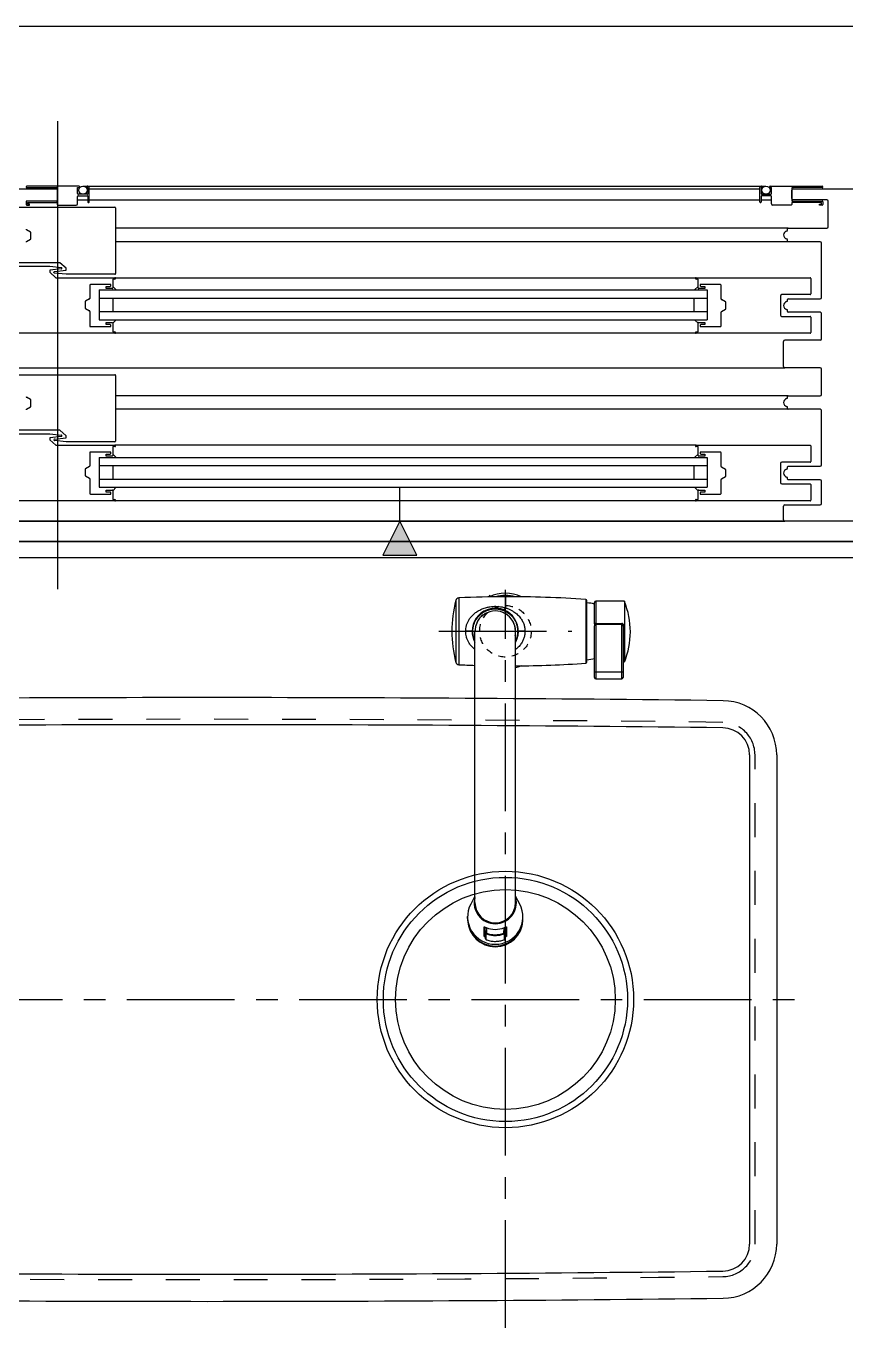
# Model space of a CAD drawing. Header units: millimetres. Extents: x -33000 to 294000, y 0 to 42408.
# Drawn here: x 16191 to 16796, y 20295 to 21255 of the extents above; entities that cross this region are included whole.
import ezdxf

# ---------------------------------------------------------------- set-up
doc = ezdxf.new("R2010")
doc.units = ezdxf.units.MM
doc.header["$LTSCALE"] = 50
doc.linetypes.add('CENTER', pattern=[50.8, 31.75, -6.35, 6.35, -6.35])
doc.linetypes.add('HIDDEN', pattern=[2, 1, -1])
doc.layers.add('arch', color=8, linetype='Continuous')

msp = doc.modelspace()

# ---------------------------------------------------------------- hatches: boundary and pattern name
at = {"layer": 'arch'}
h = msp.add_hatch(color=256, dxfattribs=at)
h.dxf.hatch_style = 1
h.paths.add_polyline_path([(16454.21, 20864.53), (16479.21, 20864.53), (16466.71, 20889.53)])

# ---------------------------------------------------------------- linework, layer by layer
for p, q in [((15599.58, 21254.53), (16829.58, 21254.53)), ((16214.58, 20839.53), (16214.58, 21184.53)), ((15672.58, 21134.53), (16214.15, 21134.53)), ((16230.15, 21136.49), (16191.65, 21136.49)), ((16191.65, 21135.49), (16213.65, 21135.49)), ((16214.15, 21134.99), (16214.15, 21125.99)), ((16229.15, 21130.99), (16229.15, 21135.49)), ((16229.15, 21135.49), (16230.15, 21135.49)), ((16233.08, 21136.53), (16736.58, 21136.53)), ((16236.65, 21136.49), (16236.15, 21136.49)), ((16236.15, 21135.49), (16236.65, 21135.49)), ((16236.65, 21135.49), (16236.65, 21130.99)), ((16237.65, 21124.99), (16237.65, 21135.49)), ((16237.65, 21134.53), (16732.09, 21134.53)), ((16732.09, 21124.99), (16732.09, 21135.49)), ((16733.09, 21136.49), (16733.59, 21136.49)), ((16733.59, 21135.49), (16733.09, 21135.49)), ((16733.09, 21135.49), (16733.09, 21130.99)), ((16739.59, 21136.49), (16778.09, 21136.49)), ((16740.59, 21135.49), (16739.59, 21135.49)), ((16740.59, 21130.99), (16740.59, 21135.49)), ((16755.58, 21127.53), (16755.58, 21133.53)), ((16755.59, 21134.99), (16755.59, 21125.99)), ((16778.09, 21135.49), (16756.09, 21135.49)), ((16756.58, 21134.53), (16814.58, 21134.53)), ((16191.15, 21124.99), (16191.15, 21122.99)), ((16213.65, 21125.49), (16191.65, 21125.49)), ((16191.65, 21122.49), (16193.65, 21122.49)), ((16192.15, 21124.49), (16213.65, 21124.49)), ((16192.15, 21123.29), (16192.15, 21124.49)), ((16193.65, 21123.29), (16192.15, 21123.29)), ((16193.65, 21122.49), (16193.65, 21123.29)), ((16214.15, 21123.99), (16214.15, 21122.99)), ((16214.65, 21122.49), (16228.15, 21122.49)), ((16229.15, 21123.49), (16229.15, 21128.99)), ((16229.15, 21126.53), (16236.65, 21126.53)), ((16236.15, 21130.49), (16229.65, 21130.49)), ((16229.65, 21129.49), (16236.15, 21129.49)), ((16236.65, 21128.99), (16236.65, 21124.99)), ((16237.65, 21126.53), (16732.09, 21126.53)), ((16733.09, 21128.99), (16733.09, 21124.99)), ((16733.09, 21126.53), (16740.59, 21126.53)), ((16733.59, 21130.49), (16740.09, 21130.49)), ((16740.09, 21129.49), (16733.59, 21129.49)), ((16740.59, 21123.49), (16740.59, 21128.99)), ((16755.09, 21122.49), (16741.59, 21122.49)), ((16755.59, 21123.99), (16755.59, 21122.99)), ((16756.09, 21125.49), (16778.09, 21125.49)), ((16777.59, 21124.49), (16756.09, 21124.49)), ((16781.58, 21126.53), (16756.58, 21126.53)), ((16776.09, 21122.49), (16776.09, 21123.29)), ((16776.09, 21123.29), (16777.59, 21123.29)), ((16778.09, 21122.49), (16776.09, 21122.49)), ((16777.59, 21123.29), (16777.59, 21124.49)), ((16778.59, 21124.99), (16778.59, 21122.99)), ((16782.58, 21106.53), (16782.58, 21125.53)), ((16172.58, 21121.03), (16256.58, 21121.03)), ((16257.08, 21120.53), (16257.08, 21072.03)), ((16194.33, 21102.67), (16191.34, 21104.38)), ((16194.58, 21097.82), (16194.58, 21102.24)), ((16753.08, 21105.53), (16257.08, 21105.53)), ((16752.58, 21104.4), (16752.58, 21105.03)), ((16753.08, 21105.53), (16781.58, 21105.53)), ((16191.34, 21095.67), (16194.33, 21097.38)), ((16753.08, 21095.53), (16257.08, 21095.53)), ((16752.58, 21096.03), (16752.58, 21096.65)), ((16776.58, 21095.53), (16753.08, 21095.53)), ((16777.58, 21054.53), (16777.58, 21094.53)), ((16216.08, 21080.03), (16172.58, 21080.03)), ((16172.58, 21077.53), (16208.58, 21077.53)), ((16208.58, 21077.53), (16217.14, 21076.58)), ((16217.14, 21075.48), (16208.58, 21074.53)), ((16208.58, 21074.53), (16208.58, 21073.07)), ((16212.03, 21073.57), (16220.58, 21074.53)), ((16220.58, 21075.98), (16216.08, 21080.03)), ((16217.58, 21076.08), (16217.58, 21075.97)), ((16220.58, 21074.53), (16220.58, 21075.98)), ((16208.58, 21073.07), (16212.96, 21069.03)), ((16211.58, 21072.97), (16211.58, 21073.08)), ((16220.58, 21071.53), (16212.03, 21072.48)), ((16212.96, 21069.03), (16256.58, 21069.03)), ((16256.58, 21071.53), (16220.58, 21071.53)), ((16253.58, 21064.03), (16238.58, 21064.03)), ((16253.58, 21063.03), (16253.58, 21064.03)), ((16256.58, 21068.03), (16255.08, 21068.03)), ((16255.08, 21068.03), (16255.08, 21061.53)), ((16256.58, 21069.03), (16685.08, 21069.03)), ((16685.08, 21069.03), (16769.08, 21069.03)), ((16686.58, 21068.03), (16685.08, 21068.03)), ((16686.58, 21061.53), (16686.58, 21068.03)), ((16703.08, 21064.03), (16688.08, 21064.03)), ((16688.08, 21064.03), (16688.08, 21063.03)), ((16769.58, 21068.53), (16769.58, 21057.03)), ((16238.08, 21063.53), (16238.08, 21053.82)), ((16245.08, 21060.03), (16245.08, 21038.03)), ((16245.08, 21060.03), (16693.33, 21060.03)), ((16250.08, 21061.03), (16250.08, 21062.53)), ((16250.08, 21062.53), (16253.08, 21062.53)), ((16254.58, 21061.03), (16250.08, 21061.03)), ((16255.08, 21062.58), (16257.64, 21060.03)), ((16686.58, 21062.58), (16684.03, 21060.03)), ((16691.58, 21061.03), (16687.08, 21061.03)), ((16688.58, 21062.53), (16691.58, 21062.53)), ((16691.58, 21062.53), (16691.58, 21061.03)), ((16693.33, 21060.03), (16693.33, 21038.03)), ((16703.58, 21053.32), (16703.58, 21063.53)), ((16747.28, 21055.53), (16747.28, 21041.53)), ((16769.08, 21056.53), (16748.28, 21056.53)), ((16234.58, 21051.24), (16234.58, 21046.82)), ((16237.83, 21053.38), (16234.84, 21051.67)), ((16234.84, 21046.38), (16237.83, 21044.67)), ((16245.08, 21054.03), (16693.33, 21054.03)), ((16255.08, 21054.03), (16255.08, 21044.03)), ((16683.33, 21054.03), (16683.33, 21044.03)), ((16706.83, 21051.17), (16703.84, 21052.88)), ((16703.84, 21044.17), (16706.83, 21045.88)), ((16707.08, 21046.32), (16707.08, 21050.74)), ((16752.58, 21052.4), (16752.58, 21053.03)), ((16752.58, 21044.03), (16752.58, 21044.65)), ((16753.08, 21053.53), (16776.58, 21053.53)), ((16238.08, 21044.24), (16238.08, 21033.53)), ((16245.08, 21044.03), (16693.33, 21044.03)), ((16245.08, 21038.03), (16693.33, 21038.03)), ((16250.08, 21034.53), (16250.08, 21036.03)), ((16250.08, 21036.03), (16254.58, 21036.03)), ((16255.08, 21035.47), (16257.64, 21038.03)), ((16255.08, 21035.53), (16255.08, 21029.03)), ((16686.58, 21035.47), (16684.03, 21038.03)), ((16686.58, 21029.03), (16686.58, 21035.53)), ((16687.08, 21036.03), (16691.58, 21036.03)), ((16691.58, 21036.03), (16691.58, 21034.53)), ((16703.58, 21033.53), (16703.58, 21043.74)), ((16748.28, 21040.53), (16769.08, 21040.53)), ((16776.58, 21043.53), (16753.08, 21043.53)), ((16769.58, 21040.03), (16769.58, 21028.53)), ((16777.58, 21024.03), (16777.58, 21042.53)), ((16256.58, 21028.03), (16172.58, 21028.03)), ((16238.58, 21033.03), (16253.58, 21033.03)), ((16253.08, 21034.53), (16250.08, 21034.53)), ((16253.58, 21033.03), (16253.58, 21034.03)), ((16255.08, 21029.03), (16256.58, 21029.03)), ((16685.08, 21028.03), (16256.58, 21028.03)), ((16685.08, 21029.03), (16686.58, 21029.03)), ((16769.08, 21028.03), (16685.08, 21028.03)), ((16688.08, 21034.03), (16688.08, 21033.03)), ((16688.08, 21033.03), (16703.08, 21033.03)), ((16691.58, 21034.53), (16688.58, 21034.53)), ((16749.58, 21003.53), (16749.58, 21022.03)), ((16776.58, 21023.03), (16750.58, 21023.03)), ((15678.58, 21002.53), (16750.58, 21002.53)), ((16172.58, 20997.53), (16256.58, 20997.53)), ((16257.08, 20997.03), (16257.08, 20948.53)), ((16776.58, 21002.53), (16750.58, 21002.53)), ((16777.58, 20983.03), (16777.58, 21001.53)), ((16194.33, 20979.17), (16191.34, 20980.88)), ((16194.58, 20974.32), (16194.58, 20978.74)), ((16753.08, 20982.03), (16257.08, 20982.03)), ((16752.58, 20980.9), (16752.58, 20981.53)), ((16753.08, 20982.03), (16776.58, 20982.03)), ((16191.34, 20972.17), (16194.33, 20973.88)), ((16753.08, 20972.03), (16257.08, 20972.03)), ((16752.58, 20972.53), (16752.58, 20973.15)), ((16776.58, 20972.03), (16753.08, 20972.03)), ((16777.58, 20931.03), (16777.58, 20971.03)), ((16216.08, 20956.53), (16172.58, 20956.53)), ((16172.58, 20954.03), (16208.58, 20954.03)), ((16208.58, 20954.03), (16217.14, 20953.08)), ((16217.14, 20951.98), (16208.58, 20951.03)), ((16208.58, 20951.03), (16208.58, 20949.57)), ((16208.58, 20949.57), (16212.96, 20945.53)), ((16211.58, 20949.47), (16211.58, 20949.58)), ((16212.03, 20950.07), (16220.58, 20951.03)), ((16220.58, 20948.03), (16212.03, 20948.98)), ((16220.58, 20952.48), (16216.08, 20956.53)), ((16217.58, 20952.58), (16217.58, 20952.47)), ((16220.58, 20951.03), (16220.58, 20952.48)), ((16212.96, 20945.53), (16256.58, 20945.53)), ((16256.58, 20948.03), (16220.58, 20948.03)), ((16238.08, 20940.03), (16238.08, 20930.32)), ((16253.58, 20940.53), (16238.58, 20940.53)), ((16250.08, 20937.53), (16250.08, 20939.03)), ((16250.08, 20939.03), (16253.08, 20939.03)), ((16253.58, 20939.53), (16253.58, 20940.53)), ((16256.58, 20944.53), (16255.08, 20944.53)), ((16255.08, 20944.53), (16255.08, 20938.03)), ((16255.08, 20939.08), (16257.64, 20936.53)), ((16685.08, 20945.53), (16256.58, 20945.53)), ((16686.58, 20939.08), (16684.03, 20936.53)), ((16685.08, 20945.53), (16769.08, 20945.53)), ((16686.58, 20944.53), (16685.08, 20944.53)), ((16686.58, 20938.03), (16686.58, 20944.53)), ((16703.08, 20940.53), (16688.08, 20940.53)), ((16688.08, 20940.53), (16688.08, 20939.53)), ((16688.58, 20939.03), (16691.58, 20939.03)), ((16691.58, 20939.03), (16691.58, 20937.53)), ((16703.58, 20929.82), (16703.58, 20940.03)), ((16769.58, 20945.03), (16769.58, 20933.53)), ((16237.83, 20929.88), (16234.84, 20928.17)), ((16245.08, 20936.53), (16245.08, 20914.53)), ((16245.08, 20936.53), (16693.33, 20936.53)), ((16245.08, 20930.53), (16693.33, 20930.53)), ((16254.58, 20937.53), (16250.08, 20937.53)), ((16255.08, 20930.53), (16255.08, 20920.53)), ((16683.33, 20930.53), (16683.33, 20920.53)), ((16691.58, 20937.53), (16687.08, 20937.53)), ((16693.33, 20936.53), (16693.33, 20914.53)), ((16706.83, 20927.67), (16703.84, 20929.38)), ((16747.28, 20932.03), (16747.28, 20918.03)), ((16769.08, 20933.03), (16748.28, 20933.03)), ((16752.58, 20928.9), (16752.58, 20929.53)), ((16753.08, 20930.03), (16776.58, 20930.03)), ((16234.58, 20927.74), (16234.58, 20923.32)), ((16234.84, 20922.88), (16237.83, 20921.17)), ((16238.08, 20920.74), (16238.08, 20910.03)), ((16245.08, 20920.53), (16693.33, 20920.53)), ((16703.58, 20910.03), (16703.58, 20920.24)), ((16703.84, 20920.67), (16706.83, 20922.38)), ((16707.08, 20922.82), (16707.08, 20927.24)), ((16752.58, 20920.53), (16752.58, 20921.15)), ((16776.58, 20920.03), (16753.08, 20920.03)), ((16245.08, 20914.53), (16693.33, 20914.53)), ((16250.08, 20911.03), (16250.08, 20912.53)), ((16250.08, 20912.53), (16254.58, 20912.53)), ((16253.08, 20911.03), (16250.08, 20911.03)), ((16253.58, 20909.53), (16253.58, 20910.53)), ((16255.08, 20911.97), (16257.64, 20914.53)), ((16255.08, 20912.03), (16255.08, 20905.53)), ((16466.71, 20889.53), (16466.71, 20914.53)), ((16686.58, 20911.97), (16684.03, 20914.53)), ((16686.58, 20905.53), (16686.58, 20912.03)), ((16687.08, 20912.53), (16691.58, 20912.53)), ((16688.08, 20910.53), (16688.08, 20909.53)), ((16691.58, 20911.03), (16688.58, 20911.03)), ((16691.58, 20912.53), (16691.58, 20911.03)), ((16748.28, 20917.03), (16769.08, 20917.03)), ((16769.58, 20916.53), (16769.58, 20905.03)), ((16777.58, 20902.53), (16777.58, 20919.03)), ((16256.58, 20904.53), (16172.58, 20904.53)), ((16238.58, 20909.53), (16253.58, 20909.53)), ((16255.08, 20905.53), (16256.58, 20905.53)), ((16685.08, 20904.53), (16256.58, 20904.53)), ((16685.08, 20905.53), (16686.58, 20905.53)), ((16769.08, 20904.53), (16685.08, 20904.53)), ((16688.08, 20909.53), (16703.08, 20909.53)), ((16750.58, 20901.53), (16776.58, 20901.53)), ((16769.58, 20905.51), (16769.58, 20905.03)), ((16749.58, 20890.53), (16749.58, 20900.53)), ((17544.58, 20889.53), (14574.58, 20889.53)), ((15678.58, 20889.53), (16750.58, 20889.53)), ((16466.71, 20889.53), (16454.21, 20864.53)), ((16479.21, 20864.53), (16466.71, 20889.53)), ((16814.58, 20889.53), (16750.58, 20889.53)), ((14574.58, 20874.53), (17544.58, 20874.53)), ((17544.46, 20874.53), (14574.58, 20874.53)), ((14586.58, 20874.53), (17544.46, 20874.53)), ((17544.46, 20862.53), (14586.58, 20862.53)), ((16454.21, 20864.53), (16479.21, 20864.53)), ((16724.52, 20717.27), (16724.52, 20356.78)), ((16744.52, 20717.27), (16744.52, 20356.78))]:
    msp.add_line(p, q, dxfattribs=at)
at = {"layer": 'arch', "ltscale": 1.5}
for p, q in [((16532.53, 20834.91), (16533.16, 20834.61)), ((16544.52, 20833.9), (16544.52, 20825.74)), ((16507.94, 20831.13), (16507.94, 20808.12)), ((16510.22, 20832.99), (16510.22, 20783.8)), ((16603.77, 20831.95), (16603.77, 20808.09)), ((16610.22, 20813.88), (16610.22, 20829.65)), ((16611.22, 20830.65), (16611.22, 20814.14)), ((16632.22, 20830.65), (16611.25, 20830.65)), ((16632.22, 20830.65), (16632.22, 20812.23)), ((16538.96, 20823.2), (16537.02, 20823.46)), ((16540.9, 20822.95), (16538.96, 20823.2)), ((16542.71, 20822.2), (16540.9, 20822.95)), ((16544.18, 20821.58), (16542.6, 20822.32)), ((16544.52, 20821.45), (16542.71, 20822.2)), ((16545.72, 20820.62), (16544.18, 20821.58)), ((16547.63, 20819.07), (16544.52, 20821.45)), ((16547.83, 20818.8), (16546.55, 20819.98)), ((16548.82, 20817.51), (16547.63, 20819.07)), ((16548.86, 20817.6), (16547.83, 20818.8)), ((16550.01, 20815.95), (16548.82, 20817.51)), ((16550.46, 20815.05), (16549.54, 20816.66)), ((16550.76, 20814.14), (16550.01, 20815.95)), ((16551.05, 20813.7), (16550.46, 20815.05)), ((16507.94, 20808.12), (16507.94, 20785.67)), ((16522.41, 20811.82), (16522.36, 20811.59)), ((16522.84, 20813.28), (16522.41, 20811.82)), ((16551.51, 20812.32), (16550.76, 20814.14)), ((16551.84, 20810.69), (16551.39, 20812.69)), ((16551.76, 20810.38), (16551.51, 20812.32)), ((16551.69, 20805.27), (16551.84, 20806.11)), ((16552.02, 20808.43), (16551.76, 20810.38)), ((16552.02, 20808.4), (16551.84, 20810.69)), ((16551.84, 20806.11), (16552.02, 20808.4)), ((16603.77, 20808.09), (16603.77, 20784.85)), ((16610.22, 20813.88), (16610.22, 20812.4)), ((16610.22, 20778.4), (16610.22, 20812.4)), ((16611.22, 20814.14), (16611.22, 20813.4)), ((16611.22, 20814.14), (16630.22, 20814.14)), ((16611.22, 20813.4), (16611.22, 20778.4)), ((16630.22, 20813.4), (16611.22, 20813.4)), ((16630.22, 20814.14), (16630.22, 20813.4)), ((16630.22, 20778.4), (16630.22, 20813.4)), ((16631.22, 20812.4), (16631.22, 20778.4)), ((16632.22, 20812.23), (16632.22, 20804.57)), ((16632.22, 20804.57), (16632.22, 20786.15)), ((16631.22, 20786.15), (16632.22, 20786.15)), ((16553.77, 20781.97), (16552.05, 20781.43)), ((16556.25, 20782.98), (16553.77, 20781.97)), ((16610.22, 20774.4), (16610.22, 20778.4)), ((16611.22, 20778.4), (16610.22, 20778.4)), ((16630.22, 20778.4), (16611.22, 20778.4)), ((16611.22, 20778.4), (16611.22, 20773.4)), ((16631.22, 20778.4), (16630.22, 20778.4)), ((16630.22, 20773.4), (16630.22, 20778.4)), ((16631.22, 20778.4), (16631.22, 20774.4)), ((16611.22, 20773.4), (16630.22, 20773.4)), ((16522.02, 20613.13), (16518.96, 20607.37)), ((16555.08, 20607.37), (16552.02, 20613.13)), ((16516.57, 20596.65), (16516.62, 20598.07)), ((16528.8, 20583.6), (16528.78, 20590.48)), ((16529.45, 20585.97), (16529.71, 20585.82)), ((16529.52, 20584.05), (16529.52, 20590.49)), ((16529.86, 20581.62), (16529.55, 20590.37)), ((16529.86, 20585.67), (16529.7, 20590.29)), ((16529.86, 20585.67), (16529.86, 20581.62)), ((16530.18, 20585.23), (16530.18, 20581.17)), ((16530.86, 20585.57), (16530.71, 20589.91)), ((16543.32, 20589.91), (16543.17, 20585.57)), ((16543.86, 20581.17), (16543.86, 20585.23)), ((16544.18, 20581.62), (16544.49, 20590.33)), ((16544.18, 20585.67), (16544.34, 20590.27)), ((16544.18, 20581.62), (16544.18, 20585.67)), ((16544.33, 20585.82), (16544.57, 20585.96)), ((16544.61, 20588.17), (16544.41, 20588.06)), ((16544.52, 20590.34), (16544.52, 20584.05)), ((16545.26, 20590.48), (16545.23, 20583.6)), ((16528.73, 20583.52), (16529.81, 20582.97))]:
    msp.add_line(p, q, dxfattribs=at)
at = {"layer": 'arch', "linetype": 'CENTER', "ltscale": 0.05}
for p, q in [((16544.52, 20294.9), (16544.52, 20838.9)), ((16495.52, 20808.4), (16593.52, 20808.4)), ((15884.52, 20537.03), (16764.52, 20537.03))]:
    msp.add_line(p, q, dxfattribs=at)
at = {"layer": 'arch', "linetype": 'HIDDEN', "ltscale": 0.5}
msp.add_line((16728.52, 20356.78), (16728.52, 20717.27), dxfattribs=at)
at = {"layer": 'arch'}
for centre, radius in [((16233.08, 21133.53), 3), ((16736.58, 21133.53), 3), ((16544.52, 20537.03), 94.5), ((16544.52, 20537.03), 90), ((16544.52, 20537.03), 81)]:
    msp.add_circle(centre, radius, dxfattribs=at)
at = {"layer": 'arch', "linetype": 'HIDDEN', "ltscale": 0.1}
msp.add_circle((16544.52, 20808.4), 19, dxfattribs=at)
at = {"layer": 'arch'}
for centre, radius, start, end in [((16191.65, 21135.99), 0.5, 90, 269.99996), ((16213.65, 21134.99), 0.5, 0, 90), ((16229.65, 21130.99), 0.5, 180, 270), ((16230.15, 21135.99), 0.5, 270, 90), ((16236.15, 21135.99), 0.5, 90, 270), ((16236.15, 21130.99), 0.5, 270, 0), ((16236.65, 21135.49), 1, 0, 90), ((16733.09, 21135.49), 1, 90, 180), ((16733.59, 21130.99), 0.5, 180, 270), ((16733.59, 21135.99), 0.5, 270, 90), ((16739.59, 21135.99), 0.5, 90, 269.99996), ((16740.09, 21130.99), 0.5, 270, 0), ((16756.58, 21133.53), 1, 90, 180), ((16756.09, 21134.99), 0.5, 90, 180), ((16778.09, 21135.99), 0.5, 270, 90), ((16191.65, 21124.99), 0.5, 90, 180), ((16191.65, 21122.99), 0.5, 180, 270), ((16213.65, 21125.99), 0.5, 270, 0), ((16213.65, 21123.99), 0.5, 0, 90), ((16214.65, 21122.99), 0.5, 180, 270), ((16228.15, 21123.49), 1, 270, 0), ((16229.65, 21128.99), 0.5, 90, 180), ((16236.15, 21128.99), 0.5, 0, 90), ((16237.15, 21124.99), 0.5, 180, 0.00002), ((16732.59, 21124.99), 0.5, 180, 0.00002), ((16733.59, 21128.99), 0.5, 90, 180), ((16740.09, 21128.99), 0.5, 0, 90), ((16741.59, 21123.49), 1, 180, 270), ((16755.09, 21122.99), 0.5, 270, 0), ((16756.58, 21127.53), 1, 180, 270), ((16756.09, 21125.99), 0.5, 180, 270), ((16756.09, 21123.99), 0.5, 90, 180), ((16778.09, 21124.99), 0.5, 0, 90), ((16778.09, 21122.99), 0.5, 270, 0), ((16781.58, 21125.53), 1, 0, 90), ((16256.58, 21120.53), 0.5, 0, 90), ((16191.58, 21104.82), 0.5, 180, 240.25512), ((16194.08, 21102.24), 0.5, 0, 60.25512), ((16752.58, 21100.53), 3, 104.47751, 255.52249), ((16751.58, 21104.4), 1, 284.47751, 0), ((16753.08, 21105.03), 0.5, 90, 180), ((16781.58, 21106.53), 1, 270, 0), ((16191.58, 21095.24), 0.5, 119.74488, 180), ((16194.08, 21097.82), 0.5, 299.74488, 360), ((16751.58, 21096.65), 1, 0, 75.52249), ((16753.08, 21096.03), 0.5, 180, 270), ((16776.58, 21094.53), 1, 0, 90), ((16212.08, 21073.08), 0.5, 96.34639, 180), ((16217.08, 21076.08), 0.5, 0, 83.66601), ((16217.08, 21075.97), 0.5, 276.34639, 0), ((16212.08, 21072.97), 0.5, 180, 263.66601), ((16238.58, 21063.53), 0.5, 90, 180), ((16256.58, 21072.03), 0.5, 270, 0), ((16256.58, 21068.53), 0.5, 270, 90), ((16685.08, 21068.53), 0.5, 90.00002, 269.99998), ((16703.08, 21063.53), 0.5, 0, 90), ((16769.08, 21068.53), 0.5, 0, 90), ((16253.08, 21063.03), 0.5, 270, 0), ((16254.58, 21061.53), 0.5, 270, 0), ((16687.08, 21061.53), 0.5, 180, 270), ((16688.58, 21063.03), 0.5, 180, 270), ((16748.28, 21055.53), 1, 90, 180), ((16769.08, 21057.03), 0.5, 270, 0), ((16776.58, 21054.53), 1, 270, 0), ((16235.08, 21051.24), 0.5, 119.74488, 180), ((16235.08, 21046.82), 0.5, 180, 240.25512), ((16237.58, 21053.82), 0.5, 299.74488, 0), ((16237.58, 21044.24), 0.5, 360, 60.25512), ((16704.08, 21053.32), 0.5, 180, 240.25512), ((16706.58, 21050.74), 0.5, 0, 60.25512), ((16706.58, 21046.32), 0.5, 299.74488, 360), ((16752.58, 21048.53), 3, 104.47751, 255.52249), ((16751.58, 21052.4), 1, 284.47751, 0), ((16751.58, 21044.65), 1, 0, 75.52249), ((16753.08, 21053.03), 0.5, 89.9997, 180), ((16254.58, 21035.53), 0.5, 0, 90), ((16687.08, 21035.53), 0.5, 90, 180), ((16704.08, 21043.74), 0.5, 119.74488, 180), ((16748.28, 21041.53), 1, 180, 270), ((16753.08, 21044.03), 0.5, 180, 270), ((16769.08, 21040.03), 0.5, 0, 90), ((16776.58, 21042.53), 1, 0, 90), ((16238.58, 21033.53), 0.5, 180, 270), ((16253.08, 21034.03), 0.5, 0, 90), ((16256.58, 21028.53), 0.5, 270, 90), ((16685.08, 21028.53), 0.5, 90, 180.00002), ((16685.08, 21028.53), 0.5, 179.99998, 270), ((16688.58, 21034.03), 0.5, 90, 180), ((16703.08, 21033.53), 0.5, 270, 0), ((16769.08, 21028.53), 0.5, 270, 0), ((16750.58, 21022.03), 1, 90, 180), ((16776.58, 21024.03), 1, 270, 0), ((16256.58, 20997.03), 0.5, 0, 90), ((16750.58, 21003.53), 1, 180, 270), ((16776.58, 21001.53), 1, 0, 90), ((16191.58, 20981.32), 0.5, 180, 240.25512), ((16194.08, 20978.74), 0.5, 0, 60.25512), ((16752.58, 20977.03), 3, 104.47751, 255.52249), ((16751.58, 20980.9), 1, 284.47751, 0), ((16753.08, 20981.53), 0.5, 90, 180), ((16776.58, 20983.03), 1, 270, 0), ((16191.58, 20971.74), 0.5, 119.74488, 180), ((16194.08, 20974.32), 0.5, 299.74488, 360), ((16751.58, 20973.15), 1, 0, 75.52249), ((16753.08, 20972.53), 0.5, 180, 270), ((16776.58, 20971.03), 1, 0, 90), ((16212.08, 20949.58), 0.5, 96.34639, 180), ((16212.08, 20949.47), 0.5, 180, 263.66601), ((16217.08, 20952.58), 0.5, 0, 83.66601), ((16217.08, 20952.47), 0.5, 276.34639, 0), ((16238.58, 20940.03), 0.5, 90, 180), ((16253.08, 20939.53), 0.5, 270, 0), ((16256.58, 20948.53), 0.5, 270, 0), ((16256.58, 20945.03), 0.5, 270, 90), ((16685.08, 20945.03), 0.5, 90.00002, 269.99998), ((16688.58, 20939.53), 0.5, 180, 270), ((16703.08, 20940.03), 0.5, 0, 90), ((16769.08, 20945.03), 0.5, 0, 90), ((16237.58, 20930.32), 0.5, 299.74488, 0), ((16254.58, 20938.03), 0.5, 270, 0), ((16687.08, 20938.03), 0.5, 180, 270), ((16704.08, 20929.82), 0.5, 180, 240.25512), ((16748.28, 20932.03), 1, 90, 180), ((16753.08, 20929.53), 0.5, 90, 180), ((16769.08, 20933.53), 0.5, 270, 0), ((16776.58, 20931.03), 1, 270, 0), ((16235.08, 20927.74), 0.5, 119.74488, 180), ((16235.08, 20923.32), 0.5, 180, 240.25512), ((16237.58, 20920.74), 0.5, 360, 60.25512), ((16704.08, 20920.24), 0.5, 119.74488, 180), ((16706.58, 20927.24), 0.5, 0, 60.25512), ((16706.58, 20922.82), 0.5, 299.74488, 360), ((16752.58, 20925.03), 3, 104.47751, 255.52249), ((16751.58, 20928.9), 1, 284.47751, 0), ((16751.58, 20921.15), 1, 0, 75.52249), ((16753.08, 20920.53), 0.5, 180, 270), ((16776.58, 20919.03), 1, 0, 90), ((16253.08, 20910.53), 0.5, 0, 90), ((16254.58, 20912.03), 0.5, 0, 90), ((16687.08, 20912.03), 0.5, 90, 180), ((16688.58, 20910.53), 0.5, 90, 180), ((16748.28, 20918.03), 1, 180, 270), ((16769.08, 20916.53), 0.5, 0, 90), ((16238.58, 20910.03), 0.5, 180, 270), ((16256.58, 20905.03), 0.5, 270, 90), ((16685.08, 20905.03), 0.5, 90, 180.00002), ((16685.08, 20905.03), 0.5, 179.99998, 270), ((16703.08, 20910.03), 0.5, 270, 0), ((16750.58, 20900.53), 1, 90, 180), ((16769.08, 20905.03), 0.5, 270, 0), ((16776.58, 20902.53), 1, 270, 0), ((16750.58, 20890.53), 1, 180, 270), ((16324.52, -11261.72), 32021.25, 89.319198, 90.680802), ((16704.52, 20717.27), 40, 0, 89.3192), ((16324.52, -11261.72), 32001.25, 89.319198, 90.680802), ((16704.52, 20717.27), 20, 0, 89.3192), ((16704.52, 20356.78), 20, 270.6808, 0), ((16704.52, 20356.78), 40, 270.6808, 0), ((16324.52, 52335.78), 32001.25, 269.319198, 270.680802), ((16324.52, 52335.78), 32021.25, 269.319198, 270.680802)]:
    msp.add_arc(centre, radius, start, end, dxfattribs=at)
at = {"layer": 'arch', "ltscale": 1.5}
for centre, radius, start, end in [((16544.52, 20183.9), 650, 90, 93.02446), ((16544.52, 20808.4), 28, 65.22853, 114.92098), ((16544.52, 20808.4), 26.5, 73.97545, 106.11777), ((16544.52, 19932.9), 901, 86.22933, 90), ((16595.02, 20808.4), 90, 165.37156, 194.62844), ((16510.35, 20830.5), 2.5, 93.02446, 165.37158), ((16537.02, 20808.4), 17.05, 332.68373, 180), ((16603.72, 20831.15), 0.8, 0, 86.22933), ((16599.59, 20779.64), 50, 77.72563, 84.34183), ((16611.22, 20829.65), 1, 89.99962, 179.99952), ((16578.16, 20808.02), 58.46, 0, 22.37215), ((16537.02, 20808.4), 15, 126.1839, 154.2898), ((16537.02, 20808.4), 15, 90, 121.71442), ((16537.02, 20808.4), 17.05, 180, 207.57942), ((16610.99, 20812.98), 1.19, 78.64782, 130.29285), ((16611.22, 20812.4), 1, 90, 180), ((16630.22, 20812.4), 1, 0, 90), ((16631.98, 20813.81), 1.6, 241.75898, 278.71749), ((16578.16, 20808.02), 58.46, 337.62785, 0), ((16631.98, 20802.99), 1.6, 81.28251, 118.24102), ((16510.35, 20786.3), 2.5, 194.62842, 266.97554), ((16603.72, 20785.65), 0.8, 273.77067, 0), ((16599.59, 20837.16), 50, 275.65817, 282.4), ((16544.52, 21432.9), 650, 266.97554, 268.01591), ((16544.52, 21683.9), 901, 270.47708, 273.77067), ((16611.22, 20774.4), 1, 180, 270), ((16630.22, 20774.4), 1, 270, 0), ((16536.87, 20597.96), 20.23, 152.30125, 270.40962), ((16536.93, 20608.31), 15.45, 165.48142, 270.33145), ((16537.02, 20608.5), 15, 180.38198, 359.61802), ((16537.11, 20608.31), 15.46, 269.66958, 14.11983), ((16537.16, 20597.96), 20.23, 269.59038, 27.69874), ((16537.01, 20596.77), 20.45, 180.34055, 3.64605), ((16537.02, 20596.33), 20.44, 182.67103, 357.32897), ((16537.02, 20596.79), 20.4, 180.39205, 359.60795), ((16529.02, 20584.05), 0.499, 244.46005, 359.10655), ((16530.36, 20585.69), 0.496, 182.14612, 249.22275), ((16537.02, 20605.68), 17.04, 246.84919, 293.15081), ((16583.8, 20566.65), 56.22, 160.32735, 160.83726), ((16490.27, 20566.66), 56.18, 19.163, 19.6732), ((16543.68, 20585.69), 0.496, 290.77727, 357.85417), ((16545.02, 20584.05), 0.499, 180.89361, 295.53992), ((16530.36, 20581.63), 0.496, 182.14898, 249.2199), ((16543.68, 20581.63), 0.496, 290.78013, 357.85131)]:
    msp.add_arc(centre, radius, start, end, dxfattribs=at)
at = {"layer": 'arch', "linetype": 'HIDDEN', "ltscale": 0.5}
for centre, radius, start, end in [((16324.52, -11261.72), 32005.25, 89.319198, 90.680802), ((16704.52, 20717.27), 24, 0, 89.3192), ((16704.52, 20356.78), 24, 270.6808, 0), ((16324.52, 52335.78), 32005.25, 269.319198, 270.680802)]:
    msp.add_arc(centre, radius, start, end, dxfattribs=at)
at = {"layer": 'arch', "ltscale": 1.5}
for points, knots in [([(16515.19, 20808.4), (16515.3, 20809.81), (16515.47, 20811.96), (16516.47, 20814.7), (16517.55, 20816.81), (16519.03, 20818.89), (16520.89, 20820.86), (16523.1, 20822.63), (16525.27, 20823.94), (16527.24, 20824.87), (16528.94, 20825.52), (16530.84, 20826.09), (16532.97, 20826.53), (16535.28, 20826.8), (16537.54, 20826.86), (16539.79, 20826.72), (16542.15, 20826.38), (16543.7, 20825.96), (16544.52, 20825.74)], [0, 0, 0, 0, 0.104654, 0.1588, 0.219811, 0.285748, 0.357212, 0.432528, 0.508778, 0.556466, 0.603038, 0.648789, 0.708577, 0.767063, 0.821628, 0.876535, 0.93507, 1, 1, 1, 1]), ([(16520.47, 20808.4), (16520.52, 20809.41), (16520.63, 20811.49), (16521.55, 20814.57), (16523.08, 20817.54), (16525.23, 20820.19), (16527.88, 20822.34), (16530.85, 20823.87), (16533.93, 20824.76), (16537.02, 20825.04), (16540.11, 20824.76), (16543.19, 20823.87), (16546.16, 20822.34), (16548.8, 20820.19), (16550.96, 20817.54), (16552.48, 20814.57), (16553.4, 20811.49), (16553.51, 20809.41), (16553.57, 20808.4)], [0, 0, 0, 0, 0.058258, 0.1200057, 0.1843204, 0.25, 0.3156796, 0.3799943, 0.441742, 0.5, 0.558258, 0.6200056, 0.6843204, 0.75, 0.8156796, 0.8799943, 0.941742, 1, 1, 1, 1]), ([(16542.82, 20824.43), (16542.92, 20824.42), (16543.13, 20824.38), (16543.55, 20824.61), (16544.01, 20825.04), (16544.35, 20825.5), (16544.52, 20825.74)], [0, 0, 0, 0, 0.233552, 0.481549, 0.739099, 1, 1, 1, 1]), ([(16544.52, 20825.74), (16545.24, 20825.49), (16546.68, 20825.01), (16548.77, 20824.02), (16551.1, 20822.64), (16553.47, 20820.75), (16555.63, 20818.35), (16557.22, 20815.83), (16558.26, 20813.31), (16558.88, 20810.83), (16558.95, 20809.2), (16558.99, 20808.4)], [0, 0, 0, 0, 0.094295, 0.188159, 0.290296, 0.437335, 0.573663, 0.696085, 0.805279, 0.905105, 1, 1, 1, 1]), ([(16604.52, 20808.4), (16604.52, 20809.79), (16604.52, 20812.65), (16604.52, 20816.89), (16604.52, 20820.96), (16604.52, 20824.6), (16604.52, 20827.07), (16604.52, 20828.64), (16604.52, 20829.88), (16604.52, 20830.93), (16604.52, 20831.08), (16604.52, 20831.15)], [0, 0, 0, 0, 0.116497, 0.239972, 0.36858, 0.499917, 0.631255, 0.695634, 0.760028, 0.883503, 1, 1, 1, 1]), ([(16524.03, 20815.89), (16523.91, 20815.61), (16523.74, 20815.21), (16523.5, 20814.62), (16523.37, 20814.31), (16523.24, 20813.99), (16523.08, 20813.6), (16522.82, 20812.98), (16522.65, 20812.56), (16522.53, 20812.27)], [0, 0, 0, 0, 0.258738, 0.36777, 0.418985, 0.471036, 0.583824, 0.711878, 1, 1, 1, 1]), ([(16529.52, 20821.41), (16529, 20821.01), (16527.97, 20820.21), (16526.93, 20819.41), (16526.41, 20819.01)], [0, 0, 0, 0, 0.5002251, 1, 1, 1, 1]), ([(16519.97, 20808.4), (16519.9, 20808.4), (16519.77, 20808.4), (16518.67, 20808.4), (16517.07, 20808.4), (16515.8, 20808.4), (16515.19, 20808.4)], [0, 0, 0, 0, 0.240682, 0.5, 0.759318, 1, 1, 1, 1]), ([(16522.02, 20795.08), (16521.64, 20795.38), (16520.55, 20796.27), (16519.03, 20797.92), (16517.55, 20800), (16516.47, 20802.09), (16515.73, 20804.2), (16515.28, 20806.29), (16515.22, 20807.7), (16515.19, 20808.4)], [0, 0, 0, 0, 0.097418, 0.27945, 0.443959, 0.597989, 0.734728, 0.869485, 1, 1, 1, 1]), ([(16522.02, 20801.56), (16521.88, 20801.81), (16521.24, 20802.99), (16520.66, 20805.32), (16520.53, 20807.39), (16520.47, 20808.4)], [0, 0, 0, 0, 0.1192541, 0.5724327, 1, 1, 1, 1]), ([(16522.53, 20812.27), (16522.44, 20811.62), (16522.27, 20810.32), (16522.1, 20809.03), (16522.02, 20808.38)], [0, 0, 0, 0, 0.500004, 1, 1, 1, 1]), ([(16522.02, 20608.4), (16522.02, 20608.76), (16522.02, 20609.49), (16522.02, 20610.77), (16522.02, 20611.16), (16522.02, 20614.4), (16522.02, 20616.92), (16522.02, 20619.45), (16522.02, 20621.29), (16522.02, 20625.59), (16522.02, 20629.31), (16522.02, 20633.33), (16522.02, 20636.8), (16522.02, 20642.07), (16522.02, 20647.07), (16522.02, 20652.21), (16522.02, 20656.74), (16522.02, 20661.95), (16522.02, 20666.89), (16522.02, 20671.81), (16522.02, 20676.77), (16522.02, 20681.56), (16522.02, 20686.91), (16522.02, 20692.18), (16522.02, 20697.93), (16522.02, 20704.08), (16522.02, 20710.81), (16522.02, 20717.41), (16522.02, 20724.07), (16522.02, 20730.51), (16522.02, 20736.69), (16522.02, 20742.2), (16522.02, 20747.87), (16522.02, 20753.45), (16522.02, 20759.25), (16522.02, 20763.79), (16522.02, 20768.58), (16522.02, 20773.08), (16522.02, 20777.73), (16522.02, 20781.4), (16522.02, 20784.69), (16522.02, 20788.14), (16522.02, 20791.52), (16522.02, 20795.5), (16522.02, 20797.26), (16522.02, 20799.68), (16522.02, 20801.85), (16522.02, 20804.52), (16522.02, 20805.57), (16522.02, 20806.29), (16522.02, 20807.2), (16522.02, 20808.78), (16522.02, 20808.29), (16522.02, 20808.35), (16522.02, 20808.38)], [0, 0, 0, 0, 0.0254279, 0.0506647, 0.0755124, 0.0997149, 0.1184952, 0.1371574, 0.1558424, 0.1745825, 0.1937654, 0.212968, 0.2321801, 0.2512921, 0.2704805, 0.2896634, 0.3088482, 0.3247544, 0.3407804, 0.3568054, 0.3728318, 0.3888612, 0.4048049, 0.4208316, 0.4368565, 0.4570037, 0.4769826, 0.4971316, 0.5172763, 0.5374228, 0.5555773, 0.5738942, 0.5922085, 0.6105237, 0.6287651, 0.6470837, 0.6653965, 0.6821849, 0.6989782, 0.7156358, 0.7324326, 0.7492246, 0.7660107, 0.7839162, 0.8018204, 0.8197101, 0.8376392, 0.8556648, 0.8736487, 0.891815, 0.9101241, 0.9395273, 0.9696787, 1, 1, 1, 1]), ([(16552.02, 20608.4), (16552.02, 20608.75), (16552.02, 20609.44), (16552.02, 20610.7), (16552.02, 20611.17), (16552.02, 20614.33), (16552.02, 20616.84), (16552.02, 20619.37), (16552.02, 20621.32), (16552.02, 20625.53), (16552.02, 20629.24), (16552.02, 20633.26), (16552.02, 20636.82), (16552.02, 20642.02), (16552.02, 20647.01), (16552.02, 20652.16), (16552.02, 20656.75), (16552.02, 20661.92), (16552.02, 20666.85), (16552.02, 20671.77), (16552.02, 20676.74), (16552.02, 20681.56), (16552.02, 20686.9), (16552.02, 20692.17), (16552.02, 20697.92), (16552.02, 20704.08), (16552.02, 20710.81), (16552.02, 20717.43), (16552.02, 20724.08), (16552.02, 20730.52), (16552.02, 20736.69), (16552.02, 20742.23), (16552.02, 20747.9), (16552.02, 20753.48), (16552.02, 20759.24), (16552.02, 20763.84), (16552.02, 20768.94), (16552.02, 20773.98), (16552.02, 20779.63), (16552.02, 20783.32), (16552.02, 20787.56), (16552.02, 20791.33), (16552.02, 20795.48), (16552.02, 20797.34), (16552.02, 20799.77), (16552.02, 20801.93), (16552.02, 20804.52), (16552.02, 20805.6), (16552.02, 20806.34), (16552.02, 20807.24), (16552.02, 20808.76), (16552.02, 20808.32), (16552.02, 20808.45), (16552.02, 20808.42), (16552.02, 20808.42), (16552.02, 20808.42)], [0, 0, 0, 0, 0.023735, 0.047288, 0.070469, 0.093038, 0.110531, 0.127943, 0.145438, 0.162996, 0.180907, 0.198801, 0.216689, 0.234513, 0.252419, 0.270331, 0.288241, 0.303102, 0.318059, 0.333017, 0.347975, 0.36293, 0.377816, 0.392774, 0.407732, 0.426537, 0.445201, 0.464001, 0.482806, 0.501608, 0.518569, 0.535661, 0.552756, 0.56985, 0.58688, 0.603975, 0.62107, 0.639876, 0.658646, 0.67744, 0.696239, 0.715043, 0.731781, 0.748497, 0.765177, 0.781893, 0.798723, 0.815516, 0.832308, 0.849243, 0.87701, 0.906046, 0.935057, 0.964042, 1, 1, 1, 1]), ([(16553.57, 20808.4), (16553.51, 20807.39), (16553.38, 20805.32), (16552.79, 20802.99), (16552.15, 20801.81), (16552.02, 20801.56)], [0, 0, 0, 0, 0.4275673, 0.8807457, 1, 1, 1, 1]), ([(16558.99, 20808.4), (16558.95, 20807.57), (16558.87, 20805.88), (16558.22, 20803.37), (16557.15, 20800.85), (16555.55, 20798.37), (16553.82, 20796.37), (16552.49, 20795.37), (16552.02, 20795.01)], [0, 0, 0, 0, 0.15392, 0.312558, 0.482528, 0.671962, 0.882484, 1, 1, 1, 1]), ([(16558.99, 20808.4), (16558.37, 20808.4), (16557.41, 20808.4), (16556.27, 20808.4), (16555.48, 20808.4), (16554.85, 20808.4), (16554.23, 20808.4), (16554.13, 20808.4), (16554.07, 20808.4)], [0, 0, 0, 0, 0.239677, 0.368502, 0.5, 0.631498, 0.760323, 1, 1, 1, 1]), ([(16604.52, 20785.65), (16604.52, 20785.72), (16604.52, 20785.87), (16604.52, 20787.14), (16604.52, 20789.24), (16604.52, 20792.2), (16604.52, 20795.24), (16604.52, 20797.92), (16604.52, 20800.65), (16604.52, 20804.15), (16604.52, 20807.01), (16604.52, 20808.4)], [0, 0, 0, 0, 0.116497, 0.239972, 0.36858, 0.499917, 0.631255, 0.695634, 0.760028, 0.883503, 1, 1, 1, 1]), ([(16632.22, 20812.23), (16632.21, 20812.38), (16632.18, 20812.76), (16631.92, 20813.3), (16631.46, 20813.77), (16630.87, 20814.08), (16630.44, 20814.12), (16630.22, 20814.14)], [0, 0, 0, 0, 0.1540213, 0.3679035, 0.5784676, 0.7882413, 1, 1, 1, 1]), ([(16631.22, 20802.92), (16631.23, 20802.92), (16631.45, 20803), (16631.78, 20803.35), (16632.15, 20803.91), (16632.2, 20804.35), (16632.22, 20804.57)], [0, 0, 0, 0, 0.014699, 0.347545, 0.67527, 1, 1, 1, 1]), ([(16528.78, 20590.48), (16528.78, 20590.49), (16528.79, 20590.52), (16528.87, 20590.53), (16528.99, 20590.51), (16529.24, 20590.45), (16529.68, 20590.29), (16530.1, 20590.11), (16530.32, 20590.02)], [0, 0, 0, 0, 0.1070964, 0.2145846, 0.3298346, 0.4482603, 0.7120825, 1, 1, 1, 1]), ([(16529.74, 20584.91), (16529.7, 20584.94), (16529.58, 20585.02), (16529.53, 20585.09), (16529.52, 20585.12), (16529.52, 20585.13)], [0, 0, 0, 0, 0.298201, 0.8319672, 1, 1, 1, 1]), ([(16529.79, 20583.71), (16529.71, 20583.78), (16529.6, 20583.89), (16529.53, 20584), (16529.52, 20584.03), (16529.52, 20584.05)], [0, 0, 0, 0, 0.524413, 0.768845, 1, 1, 1, 1]), ([(16529.86, 20585.67), (16529.86, 20585.68), (16529.87, 20585.69), (16529.93, 20585.69), (16530, 20585.68), (16530.04, 20585.68)], [0, 0, 0, 0, 0.328996, 0.662123, 1, 1, 1, 1]), ([(16530.04, 20585.68), (16530.08, 20585.68), (16530.19, 20585.67), (16530.41, 20585.64), (16530.65, 20585.61), (16530.79, 20585.59), (16530.86, 20585.57)], [0, 0, 0, 0, 0.212345, 0.565069, 0.772389, 1, 1, 1, 1]), ([(16530.7, 20585.1), (16530.63, 20585.12), (16530.5, 20585.17), (16530.36, 20585.21), (16530.27, 20585.23), (16530.22, 20585.24), (16530.19, 20585.24), (16530.18, 20585.23), (16530.18, 20585.23)], [0, 0, 0, 0, 0.2560924, 0.4986156, 0.626094, 0.7512595, 0.8747387, 1, 1, 1, 1]), ([(16543.34, 20585.1), (16542.27, 20584.78), (16540.13, 20584.14), (16536.86, 20583.93), (16533.68, 20584.2), (16531.7, 20584.8), (16530.7, 20585.1)], [0, 0, 0, 0, 0.260366, 0.518302, 0.757842, 1, 1, 1, 1]), ([(16543.17, 20585.57), (16542.1, 20585.26), (16540.02, 20584.64), (16536.85, 20584.44), (16533.78, 20584.69), (16531.85, 20585.28), (16530.86, 20585.57)], [0, 0, 0, 0, 0.266176, 0.518298, 0.754813, 1, 1, 1, 1]), ([(16544.08, 20585.69), (16544.03, 20585.68), (16543.92, 20585.68), (16543.67, 20585.65), (16543.41, 20585.61), (16543.25, 20585.59), (16543.17, 20585.57)], [0, 0, 0, 0, 0.278991, 0.600937, 0.790968, 1, 1, 1, 1]), ([(16543.86, 20585.23), (16543.86, 20585.23), (16543.85, 20585.24), (16543.81, 20585.24), (16543.74, 20585.23), (16543.64, 20585.2), (16543.52, 20585.16), (16543.41, 20585.13), (16543.34, 20585.1)], [0, 0, 0, 0, 0.116652, 0.231016, 0.456292, 0.586382, 0.719491, 1, 1, 1, 1]), ([(16543.72, 20590.02), (16543.94, 20590.11), (16544.35, 20590.29), (16544.79, 20590.45), (16545.04, 20590.51), (16545.16, 20590.53), (16545.25, 20590.52), (16545.26, 20590.49), (16545.26, 20590.48)], [0, 0, 0, 0, 0.285849, 0.547332, 0.66477, 0.779165, 0.889798, 1, 1, 1, 1]), ([(16544.52, 20584.05), (16544.52, 20584.03), (16544.51, 20584), (16544.44, 20583.89), (16544.33, 20583.78), (16544.25, 20583.71)], [0, 0, 0, 0, 0.230416, 0.474029, 1, 1, 1, 1]), ([(16544.29, 20584.91), (16544.34, 20584.94), (16544.45, 20585.02), (16544.51, 20585.09), (16544.52, 20585.12), (16544.52, 20585.13)], [0, 0, 0, 0, 0.298202, 0.831968, 1, 1, 1, 1]), ([(16529.22, 20583.21), (16529.1, 20583.3), (16528.93, 20583.42), (16528.82, 20583.54), (16528.81, 20583.58), (16528.8, 20583.6)], [0, 0, 0, 0, 0.519272, 0.761369, 1, 1, 1, 1]), ([(16530.18, 20581.17), (16530.18, 20581.17), (16530.19, 20581.16), (16530.22, 20581.13), (16530.29, 20581.09), (16530.39, 20581.04), (16530.52, 20580.98), (16530.63, 20580.95), (16530.7, 20580.92)], [0, 0, 0, 0, 0.116665, 0.231016, 0.456291, 0.586386, 0.71949, 1, 1, 1, 1]), ([(16530.7, 20580.92), (16531.77, 20580.61), (16533.91, 20579.99), (16537.18, 20579.79), (16540.36, 20580.04), (16542.34, 20580.63), (16543.34, 20580.92)], [0, 0, 0, 0, 0.2603484, 0.5182671, 0.7578247, 1, 1, 1, 1]), ([(16543.34, 20580.92), (16543.41, 20580.94), (16543.53, 20580.99), (16543.68, 20581.05), (16543.77, 20581.1), (16543.82, 20581.13), (16543.85, 20581.16), (16543.86, 20581.17), (16543.86, 20581.17)], [0, 0, 0, 0, 0.2560888, 0.4986105, 0.6260845, 0.7512545, 0.8747365, 1, 1, 1, 1]), ([(16544.82, 20583.21), (16544.66, 20583.11), (16544.48, 20583), (16544.25, 20582.9), (16544.22, 20582.89)], [0, 0, 0, 0, 0.87589, 1, 1, 1, 1]), ([(16545.23, 20583.6), (16545.23, 20583.58), (16545.22, 20583.54), (16545.11, 20583.42), (16544.94, 20583.29), (16544.82, 20583.21)], [0, 0, 0, 0, 0.236755, 0.477045, 1, 1, 1, 1])]:
    msp.add_open_spline(points, degree=3, knots=knots, dxfattribs=at)

doc.saveas('drawing.dxf')
